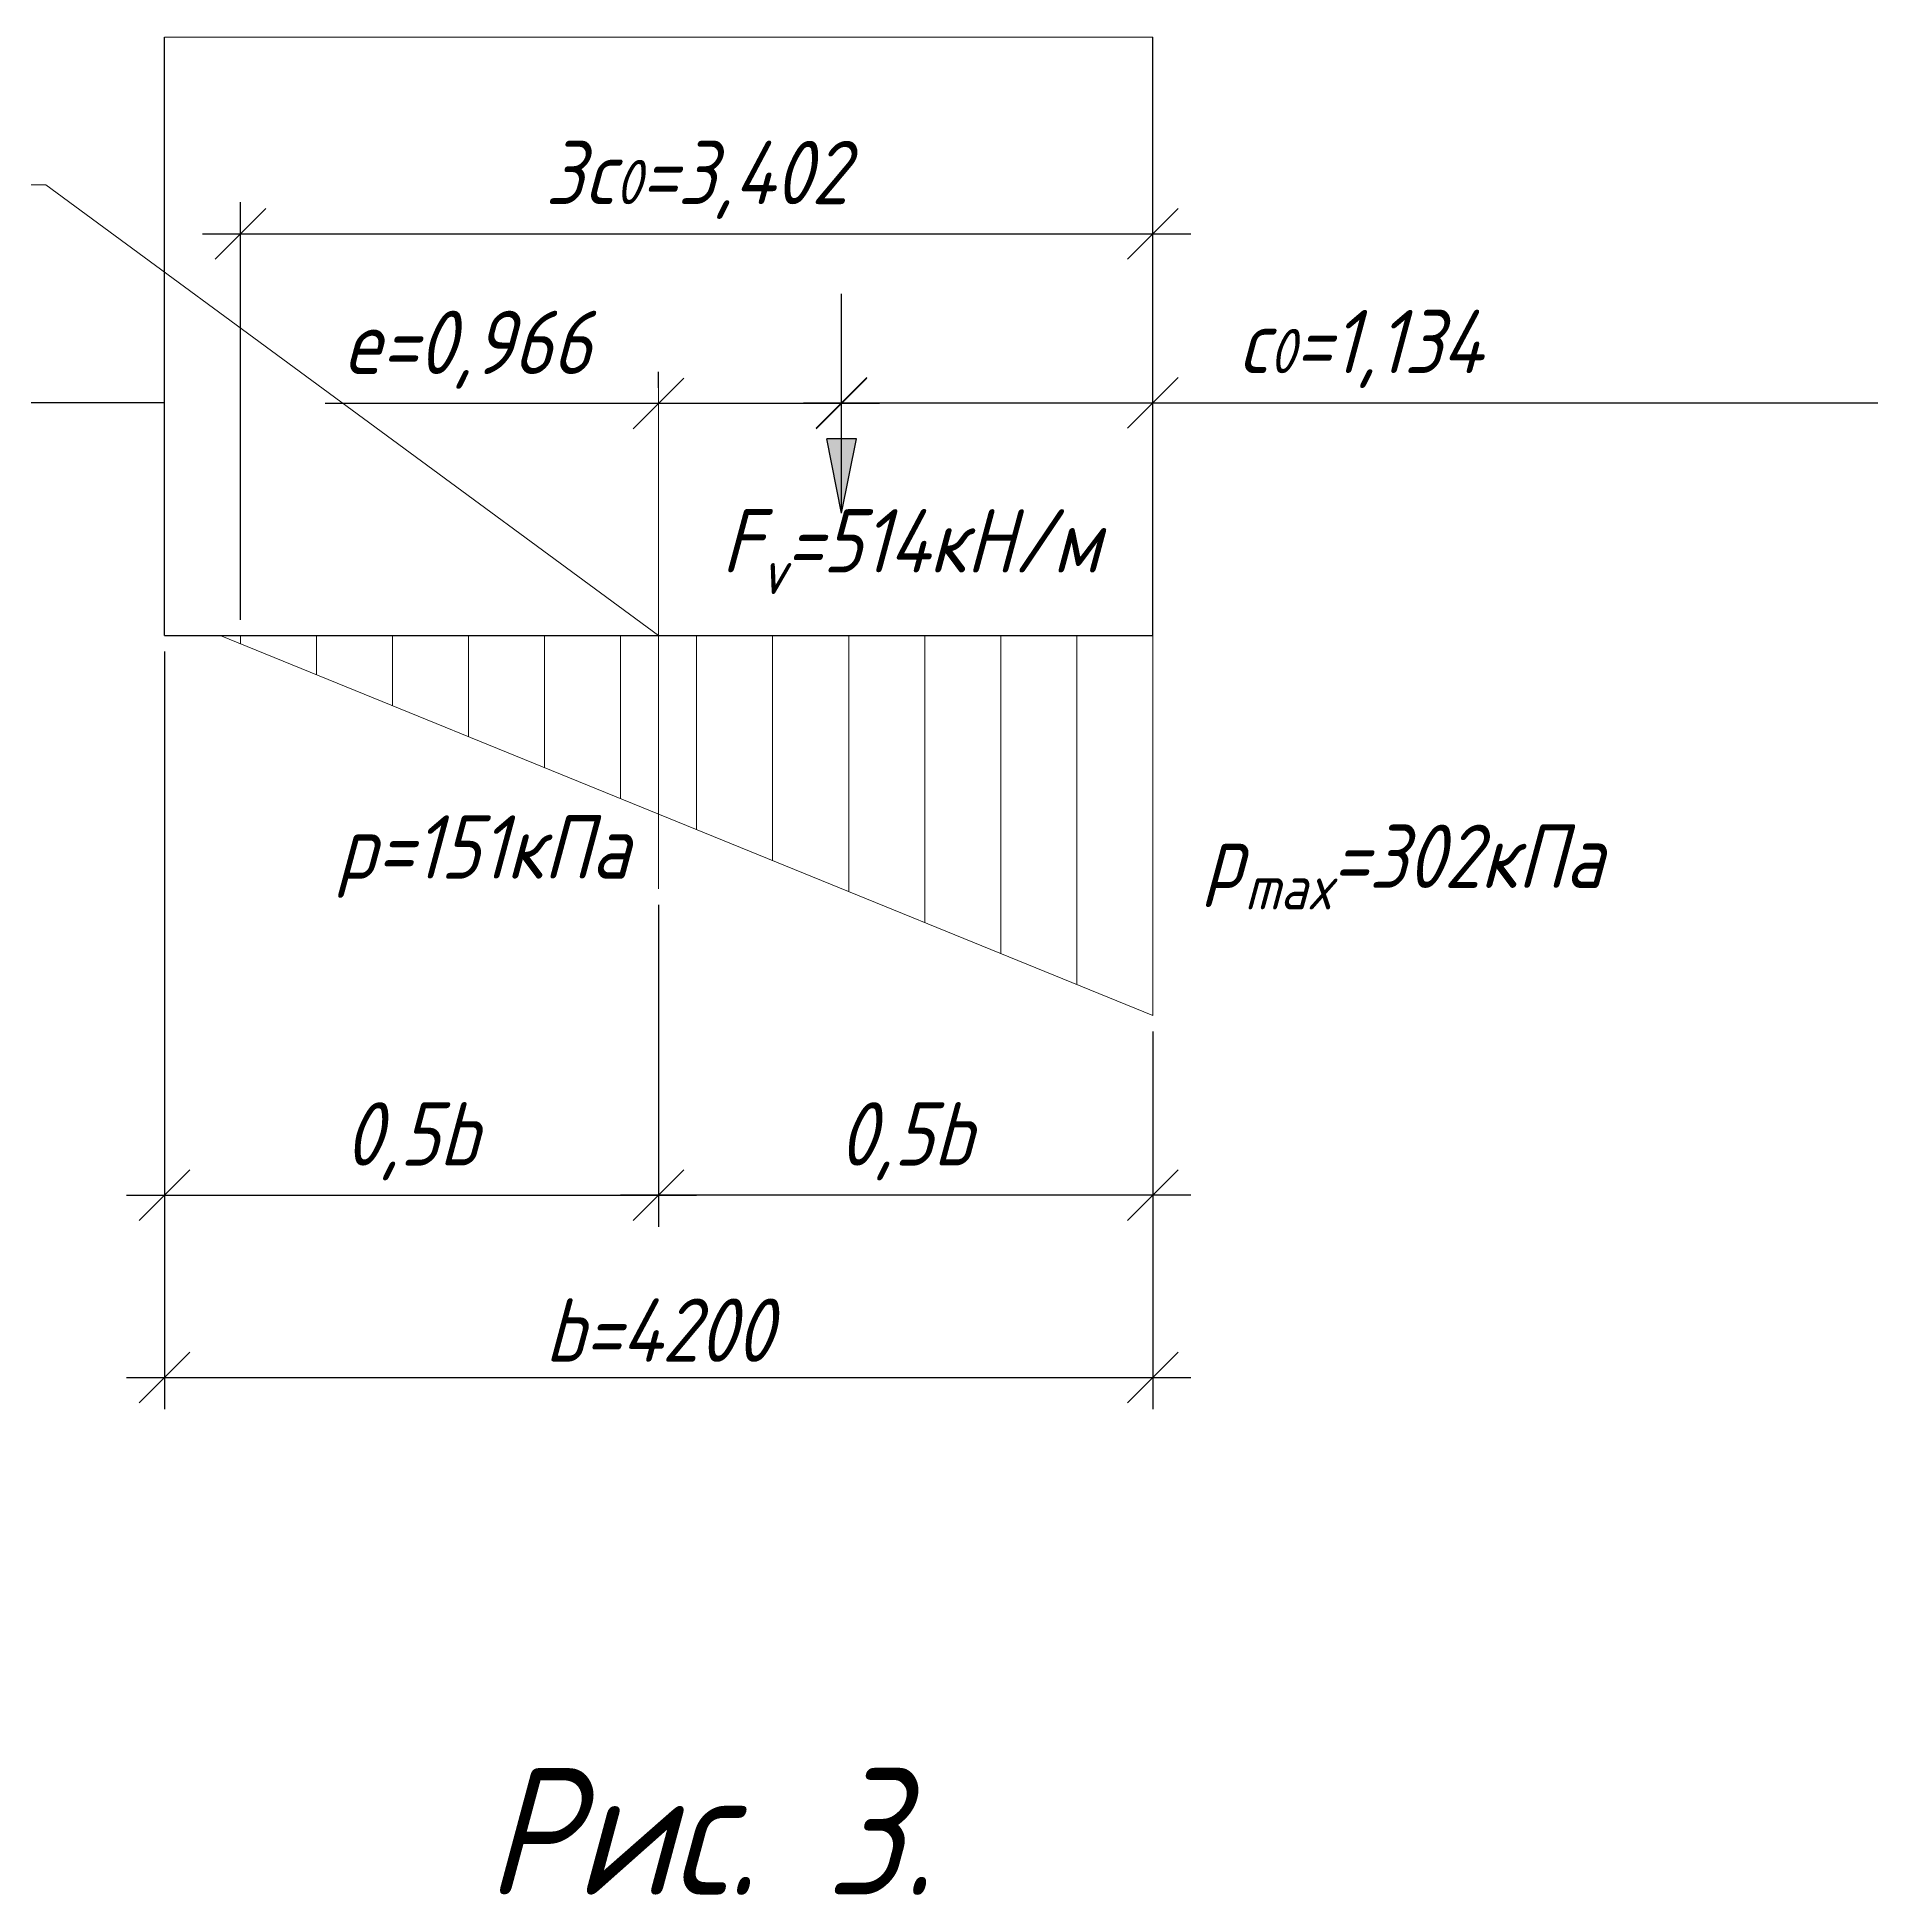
# Model space of a CAD drawing. Header units: millimetres. Extents: x -1004 to 900128, y -352756 to 107728.
# Drawn here: x 241203 to 248467, y -248995 to -241661 of the extents above; entities that cross this region are included whole.
import ezdxf

# ---------------------------------------------------------------- set-up
doc = ezdxf.new("R2010")
doc.units = ezdxf.units.MM
doc.linetypes.add('ACAD_ISO04W100', pattern=[30, 24, -3, 0, -3])
for name, color, linetype, lineweight in [('axles', 152, 'ACAD_ISO04W100', 20), ('basic', 95, 'Continuous', 30), ('size', 45, 'Continuous', 20), ('text', 13, 'Continuous', 20), ('thin', 153, 'Continuous', 18)]:
    doc.layers.add(name, color=color, linetype=linetype, lineweight=lineweight)
doc.styles.add('Structures', font='isocpeur.ttf', dxfattribs={"width": 0.85, "oblique": 15})
doc.styles.add('structures 5', font='isocpeur.ttf', dxfattribs={"width": 0.85, "oblique": 15, "height": 5})
doc.dimstyles.new('structures 3.5', dxfattribs={"dimtxt": 3.5, "dimasz": 2, "dimexe": 1.25, "dimexo": 0.625, "dimtad": 1, "dimtxsty": 'Structures', "dimblk": 'OBLIQUE', "dimcen": 2.5, "dimdle": 1.5, "dimadec": 0, "dimazin": 0, "dimtfac": 1, "dimtmove": 0, "dimatfit": 3, "dimfxl": 1, "dimarcsym": 0})

# ---------------------------------------------------------------- blocks, each defined once
blk = doc.blocks.new('_Oblique')
at = {"color": 0, "linetype": 'ByBlock', "lineweight": -2}
blk.add_line((-0.5, -0.5), (0.5, 0.5), dxfattribs=at)
blk = doc.blocks.new('*D822')
at = {"layer": 'Defpoints', "color": 0, "transparency": 16777216}
for p in [(241705.7, -244023.9), (243655.7, -245023.9), (243655.7, -246232.7)]:
    blk.add_point(p, dxfattribs=at)
at = {"layer": 'size', "color": 0, "lineweight": -2, "transparency": 16777216}
for p, q in [((241705.7, -244086.4), (241705.7, -246357.7)), ((243655.7, -245086.4), (243655.7, -246357.7)), ((241555.7, -246232.7), (243805.7, -246232.7))]:
    blk.add_line(p, q, dxfattribs=at)
at = {"layer": 'size', "color": 0, "lineweight": -2, "transparency": 16777216, "xscale": 200, "yscale": 200, "zscale": 200, "rotation": 180}
blk.add_blockref('_Oblique', (241705.7, -246232.7), dxfattribs=at)
at = {"layer": 'size', "color": 0, "lineweight": -2, "transparency": 16777216, "xscale": 200, "yscale": 200, "zscale": 200}
blk.add_blockref('_Oblique', (243655.7, -246232.7), dxfattribs=at)
at = {"layer": 'size', "color": 0, "transparency": 16777216, "insert": (242680.7, -246020.2), "char_height": 250, "attachment_point": 5, "style": 'Structures'}
blk.add_mtext('0,5b', dxfattribs=at)
blk = doc.blocks.new('*D823')
at = {"layer": 'Defpoints', "color": 0, "transparency": 16777216}
for p in [(243655.7, -245023.9), (245605.7, -245523.9), (243655.7, -246232.7)]:
    blk.add_point(p, dxfattribs=at)
at = {"layer": 'size', "color": 0, "lineweight": -2, "transparency": 16777216}
for p, q in [((243655.7, -245086.4), (243655.7, -246357.7)), ((245605.7, -245586.4), (245605.7, -246357.7)), ((245755.7, -246232.7), (243505.7, -246232.7))]:
    blk.add_line(p, q, dxfattribs=at)
at = {"layer": 'size', "color": 0, "lineweight": -2, "transparency": 16777216, "xscale": 200, "yscale": 200, "zscale": 200, "rotation": 180}
blk.add_blockref('_Oblique', (243655.7, -246232.7), dxfattribs=at)
at = {"layer": 'size', "color": 0, "lineweight": -2, "transparency": 16777216, "xscale": 200, "yscale": 200, "zscale": 200}
blk.add_blockref('_Oblique', (245605.7, -246232.7), dxfattribs=at)
at = {"layer": 'size', "color": 0, "transparency": 16777216, "insert": (244630.7, -246020.2), "char_height": 250, "attachment_point": 5, "style": 'Structures'}
blk.add_mtext('0,5b', dxfattribs=at)
blk = doc.blocks.new('*D824')
at = {"layer": 'Defpoints', "color": 0, "transparency": 16777216}
for p in [(241705.7, -244023.9), (245605.7, -245523.9), (245605.7, -246953.3)]:
    blk.add_point(p, dxfattribs=at)
at = {"layer": 'size', "color": 0, "lineweight": -2, "transparency": 16777216}
for p, q in [((241705.7, -244086.4), (241705.7, -247078.3)), ((245605.7, -245586.4), (245605.7, -247078.3)), ((241555.7, -246953.3), (245755.7, -246953.3))]:
    blk.add_line(p, q, dxfattribs=at)
at = {"layer": 'size', "color": 0, "lineweight": -2, "transparency": 16777216, "xscale": 200, "yscale": 200, "zscale": 200, "rotation": 180}
blk.add_blockref('_Oblique', (241705.7, -246953.3), dxfattribs=at)
at = {"layer": 'size', "color": 0, "lineweight": -2, "transparency": 16777216, "xscale": 200, "yscale": 200, "zscale": 200}
blk.add_blockref('_Oblique', (245605.7, -246953.3), dxfattribs=at)
at = {"layer": 'size', "color": 0, "transparency": 16777216, "insert": (243655.7, -246765.8), "char_height": 250, "attachment_point": 5, "style": 'Structures'}
blk.add_mtext('b=4200', dxfattribs=at)
blk = doc.blocks.new('*D825')
at = {"layer": 'Defpoints', "color": 0, "transparency": 16777216}
for p in [(243655.7, -243107.9), (243655.7, -243107.9), (244377.7, -243107.9)]:
    blk.add_point(p, dxfattribs=at)
at = {"layer": 'size', "color": 0, "lineweight": -2, "transparency": 16777216}
for p, q in [((243655.7, -243045.4), (243655.7, -242982.9)), ((244377.7, -243045.4), (244377.7, -242982.9)), ((243655.7, -243107.9), (242339.4, -243107.9)), ((244527.7, -243107.9), (243655.7, -243107.9))]:
    blk.add_line(p, q, dxfattribs=at)
at = {"layer": 'size', "color": 0, "lineweight": -2, "transparency": 16777216, "xscale": 200, "yscale": 200, "zscale": 200, "rotation": 180}
blk.add_blockref('_Oblique', (243655.7, -243107.9), dxfattribs=at)
at = {"layer": 'size', "color": 0, "lineweight": -2, "transparency": 16777216, "xscale": 200, "yscale": 200, "zscale": 200}
blk.add_blockref('_Oblique', (244377.7, -243107.9), dxfattribs=at)
at = {"layer": 'size', "color": 0, "transparency": 16777216, "insert": (242897.5, -242895.4), "char_height": 250, "attachment_point": 5, "style": 'Structures'}
blk.add_mtext('e=0,966', dxfattribs=at)
blk = doc.blocks.new('*D826')
at = {"layer": 'Defpoints', "color": 0, "transparency": 16777216}
for p in [(244377.7, -243107.9), (245605.7, -243104.7), (245605.7, -243104.7)]:
    blk.add_point(p, dxfattribs=at)
at = {"layer": 'size', "color": 0, "lineweight": -2, "transparency": 16777216}
for p, q in [((244377.7, -243045.4), (244377.7, -242979.7)), ((245605.7, -243042.2), (245605.7, -242979.7)), ((244227.7, -243104.7), (245605.7, -243104.7)), ((245605.7, -243104.7), (247038.8, -243104.7))]:
    blk.add_line(p, q, dxfattribs=at)
at = {"layer": 'size', "color": 0, "lineweight": -2, "transparency": 16777216, "xscale": 200, "yscale": 200, "zscale": 200, "rotation": 180}
blk.add_blockref('_Oblique', (244377.7, -243104.7), dxfattribs=at)
at = {"layer": 'size', "color": 0, "lineweight": -2, "transparency": 16777216, "xscale": 200, "yscale": 200, "zscale": 200}
blk.add_blockref('_Oblique', (245605.7, -243104.7), dxfattribs=at)
at = {"layer": 'size', "color": 0, "transparency": 16777216, "insert": (246422.3, -242892.2), "char_height": 350, "attachment_point": 5, "style": 'Structures'}
blk.add_mtext('{\\H0.71429x;c\\H0.7x;\\S^ 0;\\H1.42857x;=1,134}', dxfattribs=at)
blk = doc.blocks.new('*D827')
at = {"layer": 'Defpoints', "color": 0, "transparency": 16777216}
for p in [(245605.7, -242437.4), (245605.7, -243104.7), (242005.7, -244023.9)]:
    blk.add_point(p, dxfattribs=at)
at = {"layer": 'size', "color": 0, "lineweight": -2, "transparency": 16777216}
for p, q in [((242005.7, -243961.4), (242005.7, -242312.4)), ((245605.7, -243042.2), (245605.7, -242312.4)), ((241855.7, -242437.4), (245755.7, -242437.4))]:
    blk.add_line(p, q, dxfattribs=at)
at = {"layer": 'size', "color": 0, "lineweight": -2, "transparency": 16777216, "xscale": 200, "yscale": 200, "zscale": 200, "rotation": 180}
blk.add_blockref('_Oblique', (242005.7, -242437.4), dxfattribs=at)
at = {"layer": 'size', "color": 0, "lineweight": -2, "transparency": 16777216, "xscale": 200, "yscale": 200, "zscale": 200}
blk.add_blockref('_Oblique', (245605.7, -242437.4), dxfattribs=at)
at = {"layer": 'size', "color": 0, "transparency": 16777216, "insert": (243805.7, -242224.9), "char_height": 350, "attachment_point": 5, "style": 'Structures'}
blk.add_mtext('{\\H0.71429x;3c\\H0.7x;\\S^ 0;\\H1.42857x;=3,402}', dxfattribs=at)

msp = doc.modelspace()

# ---------------------------------------------------------------- hatches: boundary and pattern name
at = {"layer": 'basic'}
h = msp.add_hatch(color=256, dxfattribs=at)
h.dxf.hatch_style = 1
h.paths.add_polyline_path([(244436.446, -243246.52), (244377.714, -243246.52), (244377.714, -243541.176)])
h.paths.add_polyline_path([(244377.714, -243246.52), (244318.982, -243246.52), (244377.714, -243541.176)])

# ---------------------------------------------------------------- linework, layer by layer
at = {"layer": 'axles', "ltscale": 0.1}
msp.add_line((243655.714, -245023.941), (243655.714, -242995.824), dxfattribs=at)
at = {"layer": 'basic'}
for p, q in [((241705.714, -244023.941), (241705.714, -241661.362)), ((245605.714, -244023.941), (245605.714, -241661.362)), ((244377.714, -243541.176), (244377.714, -242674.643)), ((241705.714, -243104.718), (238844.431, -243104.718)), ((245605.714, -243104.718), (248466.997, -243104.718)), ((244436.446, -243246.52), (244318.982, -243246.52)), ((244377.714, -243541.176), (244318.982, -243246.52)), ((244377.714, -243541.176), (244436.446, -243246.52)), ((241705.714, -244023.941), (245605.714, -244023.941))]:
    msp.add_line(p, q, dxfattribs=at)
for points in [[(241705.714, -243104.718), (238844.431, -243104.718)], [(245605.714, -243104.718), (248466.997, -243104.718)]]:
    msp.add_lwpolyline(points, dxfattribs=at)
at = {"layer": 'thin'}
for p, q in [((238920.264, -242244.685), (241236.898, -242244.685)), ((241236.898, -242244.685), (243655.714, -244023.941)), ((245605.714, -245523.941), (241925.714, -244023.941)), ((242005.714, -244023.941), (242005.714, -244056.55)), ((242305.714, -244023.941), (242305.714, -244178.832)), ((242605.714, -244023.941), (242605.714, -244301.115)), ((242905.714, -244023.941), (242905.714, -244423.397)), ((243205.714, -244023.941), (243205.714, -244545.68)), ((243505.714, -244023.941), (243505.714, -244667.963)), ((243805.714, -244023.941), (243805.714, -244790.245)), ((244105.714, -244023.941), (244105.714, -244912.528)), ((244405.714, -244023.941), (244405.714, -245034.811)), ((244705.714, -244023.941), (244705.714, -245157.093)), ((245005.714, -244023.941), (245005.714, -245279.376)), ((245305.714, -244023.941), (245305.714, -245401.658)), ((245605.714, -244023.941), (245605.714, -245523.941))]:
    msp.add_line(p, q, dxfattribs=at)
msp.add_lwpolyline([(241705.714, -241661.362), (245605.714, -241661.362)], dxfattribs=at)

# ---------------------------------------------------------------- texts
at = {"layer": 'text', "attachment_point": 5, "style": 'structures 5'}
for s, insert, char_height, width in [('\\A1;F{\\H0.7x;\\S^ v;}=514кН/м', (244651.39, -243692.191), 250, 1992.91099), ('\\A1;p=151кПа', (242962.337, -244896.209), 250, 1273.24932), ('\\A1;p{\\H0.7x;\\S^ max;}=302кПа', (246596.413, -244937.593), 250, 1724.15503), ('Рис. 3.', (243857.29, -248745.069), 500, 2515.89751)]:
    msp.add_mtext(s, dxfattribs=dict(at, insert=insert, char_height=char_height, width=width))

# ---------------------------------------------------------------- dimensions: what is measured, and where the dimension line sits
at = {"layer": 'size'}
for base, p1, text, picture, middle in [((245605.714, -242437.391), (242005.714, -244023.941), '{\\H0.71429x;3c\\H0.7x;\\S^ 0;\\H1.42857x;=3,402}', '*D827', (243805.714, -242224.891)), ((245605.714, -243104.718), (244377.714, -243107.909), '{\\H0.71429x;c\\H0.7x;\\S^ 0;\\H1.42857x;=1,134}', '*D826', (246422.257, -242892.218))]:
    dim = msp.add_linear_dim(base=base, p1=p1, p2=(245605.714, -243104.718), text=text, dimstyle='structures 3.5', dxfattribs=at)
    dim.commit()
    dim.dimension.update_dxf_attribs({"geometry": picture, "text_midpoint": middle})
for base, p1, p2, text, picture, middle in [((243655.714, -243107.909), (244377.714, -243107.909), (243655.714, -243107.909), 'e=0,966', '*D825', (242897.532, -242895.409)), ((243655.714, -246232.652), (241705.714, -244023.941), (243655.714, -245023.941), '0,5b', '*D822', (242680.714, -246020.152)), ((245605.714, -246953.321), (241705.714, -244023.941), (245605.714, -245523.941), 'b=4200', '*D824', (243655.714, -246765.821))]:
    dim = msp.add_linear_dim(base=base, p1=p1, p2=p2, text=text, dimstyle='structures 3.5', override={"dimtxt": 2.5}, dxfattribs=at)
    dim.commit()
    dim.dimension.update_dxf_attribs({"geometry": picture, "text_midpoint": middle})
dim = msp.add_linear_dim(base=(243655.714, -246232.652), p1=(245605.714, -245523.941), p2=(243655.714, -245023.941), angle=180, text='0,5b', dimstyle='structures 3.5', override={"dimtxt": 2.5}, dxfattribs=at)
dim.commit()
dim.dimension.update_dxf_attribs({"geometry": '*D823', "text_midpoint": (244630.714, -246020.152)})

doc.saveas('drawing.dxf')
